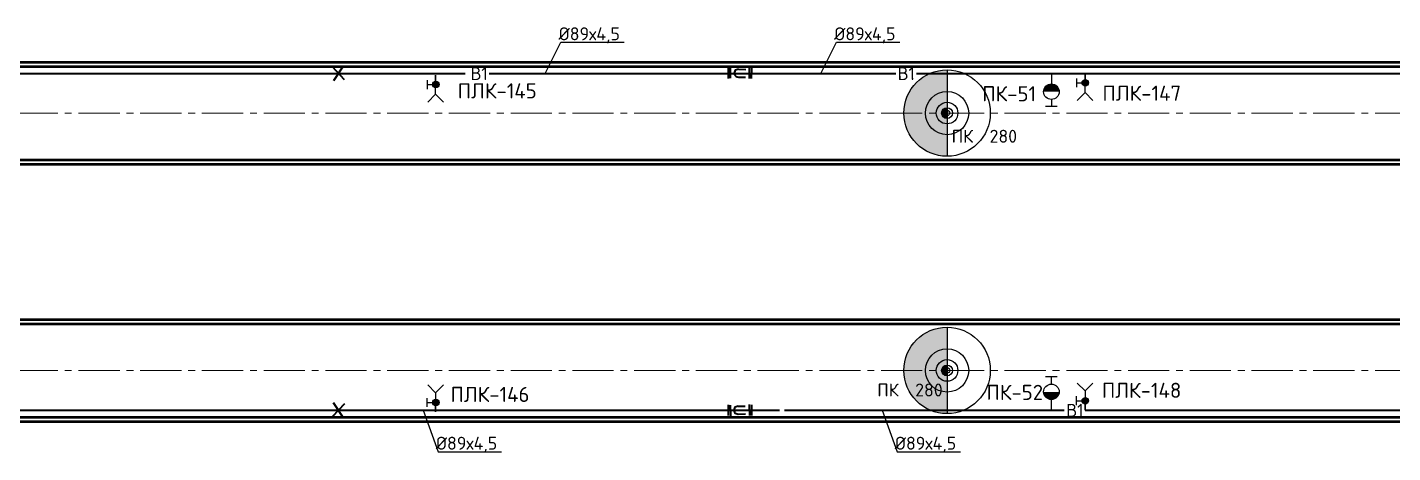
# Paper-space layout 'л2-л8' of a CAD drawing. Header units: millimetres. Extents: x 10032 to 18918, y -3051 to 627.
# Drawn here: x 15328.9 to 15644.9, y 143.4 to 241.9 of the extents above; entities that cross this region are included whole.
import ezdxf

# ---------------------------------------------------------------- set-up
doc = ezdxf.new("R2010")
doc.units = ezdxf.units.MM
doc.header["$LTSCALE"] = 0.5
doc.linetypes.add('CENTER2', pattern=[28.575, 19.05, -3.175, 3.175, -3.175])
for name, color, linetype in [('1_NADPIS', 7, 'Continuous'), ('ВК_надписи', 7, 'Continuous'), ('ВК_сети', 4, 'Continuous'), ('ГТ_ПК', 2, 'Continuous'), ('ГТ_ПК @ 0.25', 2, 'Continuous'), ('ГТ_ПК @ 0.5', 2, 'Continuous'), ('ГТ_ПК @ 1', 2, 'Continuous'), ('ГТ_ПК @ 2', 2, 'Continuous'), ('ГТ_ПК @ 4', 2, 'Continuous')]:
    doc.layers.add(name, color=color, linetype=linetype)
for name, color, linetype, lineweight in [('1_PK500', 5, 'Continuous', 35), ('А_Конструкции', 4, 'Continuous', 50), ('АР_Оси', 242, 'CENTER2', 18)]:
    doc.layers.add(name, color=color, linetype=linetype, lineweight=lineweight)
doc.styles.add('Стандарт ММП', font='isocpeur.ttf')

# ---------------------------------------------------------------- blocks, each defined once
blk = doc.blocks.new('ПК')
at = {"layer": 'ГТ_ПК'}
blk.add_hatch(color=0, dxfattribs=at).paths.add_polyline_path([(0, -2.5, 0.414214), (2.5, 0, 0.414214), (0, 2.5)])
at = {"layer": 'ГТ_ПК', "color": 0}
blk.add_line((0, -2.5), (0, 2.5), dxfattribs=at)
blk.add_circle((0, 0), 2.5, dxfattribs=at)
blk = doc.blocks.new('*U670')
at = {"layer": 'ГТ_ПК @ 0.25', "extrusion": (9.32183e-09, 7.72587e-22, 1), "xscale": 0.2500000000000061, "yscale": 0.2500000000000053, "zscale": 0.2500000000000053, "rotation": 180}
blk.add_blockref('ПК', (15541.76, 222.06, 0), dxfattribs=at)
at = {"layer": 'ГТ_ПК @ 0.5', "extrusion": (9.32183e-09, 7.72587e-22, 1), "xscale": 0.5000000000000188, "yscale": 0.5000000000000173, "zscale": 0.5000000000000173, "rotation": 180}
blk.add_blockref('ПК', (15541.76, 222.06, 0), dxfattribs=at)
at = {"layer": 'ГТ_ПК @ 1', "extrusion": (9.32183e-09, 7.72587e-22, 1), "rotation": 179.9999999999641}
blk.add_blockref('ПК', (15541.76, 222.06, 0), dxfattribs=at)
at = {"layer": 'ГТ_ПК @ 2', "extrusion": (9.32183e-09, 7.72587e-22, 1), "xscale": 2.000000000000075, "yscale": 2.000000000000069, "zscale": 2.000000000000069, "rotation": 180}
blk.add_blockref('ПК', (15541.76, 222.06, 0), dxfattribs=at)
at = {"layer": 'ГТ_ПК @ 4', "extrusion": (9.32183e-09, 7.72587e-22, 1), "xscale": 4.000000000000097, "yscale": 4.000000000000085, "zscale": 4.000000000000085, "rotation": 180}
blk.add_blockref('ПК', (15541.76, 222.06, 0), dxfattribs=at)
blk = doc.blocks.new('*U673')
at = {"layer": 'ГТ_ПК @ 0.25', "extrusion": (9.32183e-09, 7.72587e-22, 1), "xscale": 0.2500000000000061, "yscale": 0.2500000000000053, "zscale": 0.2500000000000053, "rotation": 180}
blk.add_blockref('ПК', (15541.76, 162.46, 0), dxfattribs=at)
at = {"layer": 'ГТ_ПК @ 0.5', "extrusion": (9.32183e-09, 7.72587e-22, 1), "xscale": 0.5000000000000188, "yscale": 0.5000000000000173, "zscale": 0.5000000000000173, "rotation": 180}
blk.add_blockref('ПК', (15541.76, 162.46, 0), dxfattribs=at)
at = {"layer": 'ГТ_ПК @ 1', "extrusion": (9.32183e-09, 7.72587e-22, 1), "rotation": 179.9999999999641}
blk.add_blockref('ПК', (15541.76, 162.46, 0), dxfattribs=at)
at = {"layer": 'ГТ_ПК @ 2', "extrusion": (9.32183e-09, 7.72587e-22, 1), "xscale": 2.000000000000075, "yscale": 2.000000000000069, "zscale": 2.000000000000069, "rotation": 180}
blk.add_blockref('ПК', (15541.76, 162.46, 0), dxfattribs=at)
at = {"layer": 'ГТ_ПК @ 4', "extrusion": (9.32183e-09, 7.72587e-22, 1), "xscale": 4.000000000000097, "yscale": 4.000000000000085, "zscale": 4.000000000000085, "rotation": 180}
blk.add_blockref('ПК', (15541.76, 162.46, 0), dxfattribs=at)

psp = doc.layouts.new('л2-л8')

# ---------------------------------------------------------------- hatches: boundary and pattern name
at = {"layer": 'ВК_сети', "ltscale": 0.5}
h = psp.add_hatch(color=5, dxfattribs=at)
h.paths.add_polyline_path([(15424.2224, 228.6675, 0.41421356), (15423.4724, 229.4175), (15423.4724, 228.6675)])
h.paths.add_polyline_path([(15424.2224, 228.6675), (15423.4724, 228.6675), (15423.4724, 227.9175, 0.41421356)])
h.paths.add_polyline_path([(15423.4724, 228.6675), (15423.4724, 229.4175, 0.58408052), (15422.8306, 228.2795)])
h.paths.add_polyline_path([(15423.4724, 227.9175), (15423.4724, 228.6675), (15422.8306, 228.2795, 0.26256208)])
h = psp.add_hatch(color=1, dxfattribs=at)
h.paths.add_polyline_path([(15564.1084, 227.0124), (15567.7084, 227.0124, 0.09159777), (15567.5896, 227.6556), (15564.2273, 227.6556, 0.09159777)])
h.paths.add_polyline_path([(15564.2273, 227.6556), (15567.5896, 227.6556, 0.68812614)])
h = psp.add_hatch(color=1, dxfattribs=at)
h.paths.add_polyline_path([(15564.1084, 227.0124), (15567.7084, 227.0124, 0.09159777), (15567.5896, 227.6556), (15564.2273, 227.6556, 0.09159777)])
h.paths.add_polyline_path([(15564.2273, 227.6556), (15567.5896, 227.6556, 0.68812614)])
h = psp.add_hatch(color=5, dxfattribs=at)
h.paths.add_polyline_path([(15574.5036, 229.0713, 0.41421356), (15573.7536, 229.8213), (15573.7536, 229.0713)])
h.paths.add_polyline_path([(15574.5036, 229.0713), (15573.7536, 229.0713), (15573.7536, 228.3213, 0.41421356)])
h.paths.add_polyline_path([(15573.7536, 229.0713), (15573.7536, 229.8213, 0.58408052), (15573.1117, 228.6833)])
h.paths.add_polyline_path([(15573.7536, 228.3213), (15573.7536, 229.0713), (15573.1117, 228.6833, 0.26256208)])
h = psp.add_hatch(color=5, dxfattribs=at)
h.paths.add_polyline_path([(15424.2224, 155.0442, -0.41421356), (15423.4724, 154.2942), (15423.4724, 155.0442)])
h.paths.add_polyline_path([(15424.2224, 155.0442), (15423.4724, 155.0442), (15423.4724, 155.7942, -0.41421356)])
h.paths.add_polyline_path([(15423.4724, 155.0442), (15423.4724, 154.2942, -0.58408052), (15422.8306, 155.4322)])
h.paths.add_polyline_path([(15423.4724, 155.7942), (15423.4724, 155.0442), (15422.8306, 155.4322, -0.26256208)])
h = psp.add_hatch(color=1, dxfattribs=at)
h.paths.add_polyline_path([(15564.1084, 157.5071), (15567.7084, 157.5071, -0.09159777), (15567.5896, 156.864), (15564.2273, 156.864, -0.09159777)])
h.paths.add_polyline_path([(15564.2273, 156.864), (15567.5896, 156.864, -0.68812614)])
h = psp.add_hatch(color=1, dxfattribs=at)
h.paths.add_polyline_path([(15564.1084, 157.5071), (15567.7084, 157.5071, -0.09159777), (15567.5896, 156.864), (15564.2273, 156.864, -0.09159777)])
h.paths.add_polyline_path([(15564.2273, 156.864), (15567.5896, 156.864, -0.68812614)])
h = psp.add_hatch(color=5, dxfattribs=at)
h.paths.add_polyline_path([(15574.5036, 155.448, -0.41421356), (15573.7536, 154.698), (15573.7536, 155.448)])
h.paths.add_polyline_path([(15574.5036, 155.448), (15573.7536, 155.448), (15573.7536, 156.198, -0.41421356)])
h.paths.add_polyline_path([(15573.7536, 155.448), (15573.7536, 154.698, -0.58408052), (15573.1117, 155.836)])
h.paths.add_polyline_path([(15573.7536, 156.198), (15573.7536, 155.448), (15573.1117, 155.836, -0.26256208)])

# ---------------------------------------------------------------- linework, layer by layer
at = {"layer": 'А_Конструкции'}
for p, q in [((14870.8341, 233.8597), (16041.7584, 233.8597)), ((14870.8341, 232.8597), (16041.7584, 232.8597)), ((14870.8341, 211.2597), (16041.7584, 211.2597)), ((14870.8341, 210.2597), (16041.7584, 210.2597)), ((14870.8341, 174.2597), (16041.7584, 174.2597)), ((14870.8341, 173.2597), (16041.7584, 173.2597)), ((14870.8341, 151.6597), (16041.7584, 151.6597)), ((14870.8341, 150.6597), (16041.7584, 150.6597))]:
    psp.add_line(p, q, dxfattribs=at)
at = {"layer": 'АР_Оси', "color": 7}
for p, q in [((14869.2776, 222.0597), (16041.7584, 222.0597)), ((14869.2776, 162.4597), (16041.7584, 162.4597))]:
    psp.add_line(p, q, dxfattribs=at)
at = {"layer": 'ВК_надписи'}
for p, q in [((15448.75, 231.2513, 0), (15452.4097, 238.449, 0)), ((15452.4097, 238.449, 0), (15467.0492, 238.449, 0)), ((15512.5228, 231.2513, 0), (15516.1826, 238.449, 0)), ((15516.1826, 238.449, 0), (15530.822, 238.449, 0)), ((15420.5545, 153.2681, 0), (15424.0068, 143.637, 0)), ((15526.7665, 153.2681, 0), (15530.2188, 143.637, 0)), ((15424.0068, 143.637, 0), (15438.6463, 143.637, 0)), ((15530.2188, 143.637, 0), (15544.8583, 143.637, 0))]:
    psp.add_line(p, q, dxfattribs=at)
at = {"layer": 'ВК_сети', "color": 5, "lineweight": 40, "ltscale": 0.5}
for p, q in [((15402.2865, 229.7555, 0), (15399.5304, 232.7471, 0)), ((15402.042, 232.9399, 0), (15399.7748, 229.5626, 0)), ((15491.1448, 230.0938, 0), (15491.1752, 232.5763, 0)), ((15491.6412, 230.1538, 0), (15491.6716, 232.6364, 0)), ((15493.4863, 232.2041, 0), (15495.1572, 232.1836, 0)), ((15496.0444, 230.0337, 0), (15496.0748, 232.5162, 0)), ((15496.5407, 230.0938, 0), (15496.5712, 232.5763, 0)), ((15493.4643, 230.4092, 0), (15495.1352, 230.3887, 0)), ((15402.042, 151.5795, 0), (15399.7748, 154.9568, 0)), ((15402.2865, 154.7639, 0), (15399.5304, 151.7723, 0)), ((15491.084, 154.4818, 0), (15491.1145, 151.9993, 0)), ((15491.5804, 154.4217, 0), (15491.6108, 151.9392, 0)), ((15493.4035, 154.1664, 0), (15495.0744, 154.1868, 0)), ((15493.4255, 152.3715, 0), (15495.0964, 152.3919, 0)), ((15495.9836, 154.5418, 0), (15496.014, 152.0593, 0)), ((15496.48, 154.4818, 0), (15496.5104, 151.9993, 0))]:
    psp.add_line(p, q, dxfattribs=at)
at = {"layer": 'ВК_сети', "color": 1, "lineweight": 30, "ltscale": 0.5, "extrusion": (-3.27269e-07, 1.1423e-06, 1)}
for p, q in [((15423.4108, 230.8474, 0), (15423.4108, 227.8925, 0)), ((15573.6919, 231.2512, 0), (15573.6919, 228.2963, 0))]:
    psp.add_line(p, q, dxfattribs=at)
at = {"layer": 'ВК_сети', "color": 5, "ltscale": 0.5}
for p, q in [((15423.4108, 226.4087, 0), (15423.4108, 230.8474, 0)), ((15573.6919, 226.8125, 0), (15573.6919, 231.2512, 0)), ((15421.4428, 229.6991, 0), (15421.4428, 227.6373, 0)), ((15421.4428, 228.6682, 0), (15423.4724, 228.6682, 0)), ((15571.724, 230.1029, 0), (15571.724, 228.0411, 0)), ((15571.724, 229.072, 0), (15573.7536, 229.072, 0)), ((15423.4108, 226.4087, 0), (15421.5866, 224.5845, 0)), ((15423.4108, 226.4087, 0), (15425.235, 224.5845, 0)), ((15573.6919, 226.8125, 0), (15571.8678, 224.9883, 0)), ((15573.6919, 226.8125, 0), (15575.5161, 224.9883, 0)), ((15423.4108, 157.303, 0), (15421.5866, 159.1272, 0)), ((15423.4108, 157.303, 0), (15425.235, 159.1272, 0)), ((15573.6919, 157.7068, 0), (15571.8678, 159.531, 0)), ((15573.6919, 157.7068, 0), (15575.5161, 159.531, 0)), ((15421.4428, 154.0126, 0), (15421.4428, 156.0744, 0)), ((15421.4428, 155.0435, 0), (15423.4724, 155.0435, 0)), ((15423.4108, 157.303, 0), (15423.4108, 152.8643, 0)), ((15571.724, 154.4164, 0), (15571.724, 156.4782, 0)), ((15571.724, 155.4473, 0), (15573.7536, 155.4473, 0)), ((15573.6919, 157.7068, 0), (15573.6919, 153.2681, 0))]:
    psp.add_line(p, q, dxfattribs=at)
at = {"layer": 'ВК_сети', "color": 1, "ltscale": 0.5}
for p, q in [((15565.9084, 231.2513, 0), (15565.9084, 228.8124, 0)), ((15565.9084, 231.2513, 0), (15565.9084, 228.8124, 0)), ((15565.9084, 225.2124, 0), (15565.9084, 223.5595, 0)), ((15565.9084, 225.2124, 0), (15565.9084, 223.5595, 0)), ((15567.2503, 223.5595, 0), (15564.5665, 223.5595, 0)), ((15567.2503, 223.5595, 0), (15564.5665, 223.5595, 0)), ((15567.2503, 160.96, 0), (15564.5665, 160.96, 0)), ((15567.2503, 160.96, 0), (15564.5665, 160.96, 0)), ((15565.9084, 159.3071, 0), (15565.9084, 160.96, 0)), ((15565.9084, 159.3071, 0), (15565.9084, 160.96, 0)), ((15565.9084, 153.2682, 0), (15565.9084, 155.7071, 0)), ((15565.9084, 153.2682, 0), (15565.9084, 155.7071, 0))]:
    psp.add_line(p, q, dxfattribs=at)
at = {"layer": 'ВК_сети', "color": 1, "lineweight": 30, "ltscale": 0.5}
for p, q in [((15565.9084, 228.2899, -0.0001), (15565.3911, 228.2861, -0.0001)), ((15565.9084, 228.2899, -0.0001), (15565.3911, 228.2861, -0.0001)), ((15565.9055, 228.6919, -0.0001), (15565.9084, 228.2899, -0.0001)), ((15565.9055, 228.6919, -0.0001), (15565.9084, 228.2899, -0.0001)), ((15565.9084, 228.2899, -0.0001), (15566.4258, 228.2937, -0.0001)), ((15565.9084, 228.2899, -0.0001), (15566.4258, 228.2937, -0.0001)), ((15565.9084, 156.2296, -0.0001), (15565.3911, 156.2335, -0.0001)), ((15565.9084, 156.2296, -0.0001), (15565.3911, 156.2335, -0.0001)), ((15565.9055, 155.8277, -0.0001), (15565.9084, 156.2296, -0.0001)), ((15565.9055, 155.8277, -0.0001), (15565.9084, 156.2296, -0.0001)), ((15565.9084, 156.2296, -0.0001), (15566.4258, 156.2258, -0.0001)), ((15565.9084, 156.2296, -0.0001), (15566.4258, 156.2258, -0.0001))]:
    psp.add_line(p, q, dxfattribs=at)
at = {"layer": 'ВК_сети', "color": 1, "lineweight": 30, "ltscale": 0.5, "extrusion": (-3.27269e-07, -1.1423e-06, 1)}
for p, q in [((15423.4108, 152.8643, 0), (15423.4108, 155.8192, 0)), ((15573.6919, 153.2681, 0), (15573.6919, 156.223, 0))]:
    psp.add_line(p, q, dxfattribs=at)
at = {"layer": 'ВК_сети', "color": 2, "lineweight": 40, "ltscale": 0.5, "elevation": 0}
for points in [[(15315.8278, 231.2515), (15338.242, 231.2516)], [(15338.242, 231.2516), (15430.2711, 231.2516)], [(15435.825, 231.2513), (15529.871, 231.2513)], [(15534.6712, 231.2513), (15703.8482, 231.2513)], [(15309.3137, 153.2681), (15338.1298, 153.2681)], [(15338.1298, 153.2681), (15502.9793, 153.2681)], [(15504.1456, 153.2681), (15568.8917, 153.2681)], [(15573.6919, 153.2681), (15699.812, 153.2681)]]:
    psp.add_lwpolyline(points, dxfattribs=at)
at = {"layer": 'ВК_сети', "color": 5, "ltscale": 0.5}
for centre in [(15423.4724, 228.6675, 0), (15573.7536, 229.0713, 0), (15423.4724, 155.0442, 0), (15573.7536, 155.448, 0)]:
    psp.add_circle(centre, 0.75, dxfattribs=at)
at = {"layer": 'ВК_сети', "color": 1, "ltscale": 0.5}
for centre in [(15565.9084, 227.0124, 0), (15565.9084, 227.0124, 0), (15565.9084, 157.5071, 0), (15565.9084, 157.5071, 0)]:
    psp.add_circle(centre, 1.8, dxfattribs=at)
at = {"layer": 'ВК_сети', "color": 5, "lineweight": 40, "ltscale": 0.5}
for centre, start, end in [((15493.4084, 231.3075, 0), 85.038167, 273.557419), ((15493.3477, 153.2681, 0), 86.442581, 274.961833)]:
    psp.add_arc(centre, 0.9, start, end, dxfattribs=at)

# ---------------------------------------------------------------- block references
at = {"layer": 'ГТ_ПК', "color": 6, "linetype": 'Continuous', "lineweight": 120}
for name in ['*U670', '*U673']:
    psp.add_blockref(name, (0, 0), dxfattribs=at)

# ---------------------------------------------------------------- texts
at = {"layer": '1_NADPIS', "linetype": 'Continuous', "style": 'Стандарт ММП'}
for s, p in [('ПЛК-145', (15428.5128, 225.4632, 0)), ('ПЛК-147', (15577.7126, 224.9117, 0)), ('ПЛК-146', (15426.8428, 155.1569, 0)), ('ПЛК-148', (15577.5828, 156.1091, 0))]:
    psp.add_text(s, height=3.5, rotation=360, dxfattribs=at).set_placement(p)
at = {"layer": '1_NADPIS', "color": 1, "linetype": 'Continuous', "style": 'Стандарт ММП'}
for s, p in [('ПК-51', (15549.8952, 224.7867, 0)), ('ПК-52', (15550.8718, 155.6341, 0))]:
    psp.add_text(s, height=3.5, rotation=360, dxfattribs=at).set_placement(p)
at = {"layer": '1_PK500', "style": 'Стандарт ММП'}
for p in [(15431.4902, 229.6883), (15530.3364, 229.6883), (15569.3571, 151.7051)]:
    psp.add_text('В1', height=3, rotation=0.560426, dxfattribs=at).set_placement(p)
at = {"layer": 'ВК_надписи', "lineweight": 30, "ltscale": 0.5, "style": 'Стандарт ММП'}
for p in [(15451.8488, 238.9202, 0), (15515.6217, 238.9202, 0), (15423.4459, 144.1082, 0), (15529.6579, 144.1082, 0)]:
    psp.add_text('%%C89х4,5', height=3, dxfattribs=at).set_placement(p)
at = {"layer": 'ВК_надписи', "char_height": 3, "attachment_point": 8, "style": 'Стандарт ММП'}
for insert in [(15550.3912, 215.1855), (15533.1786, 156.4224)]:
    psp.add_mtext('ПК  280', dxfattribs=dict(at, insert=insert))

doc.saveas('drawing.dxf')
